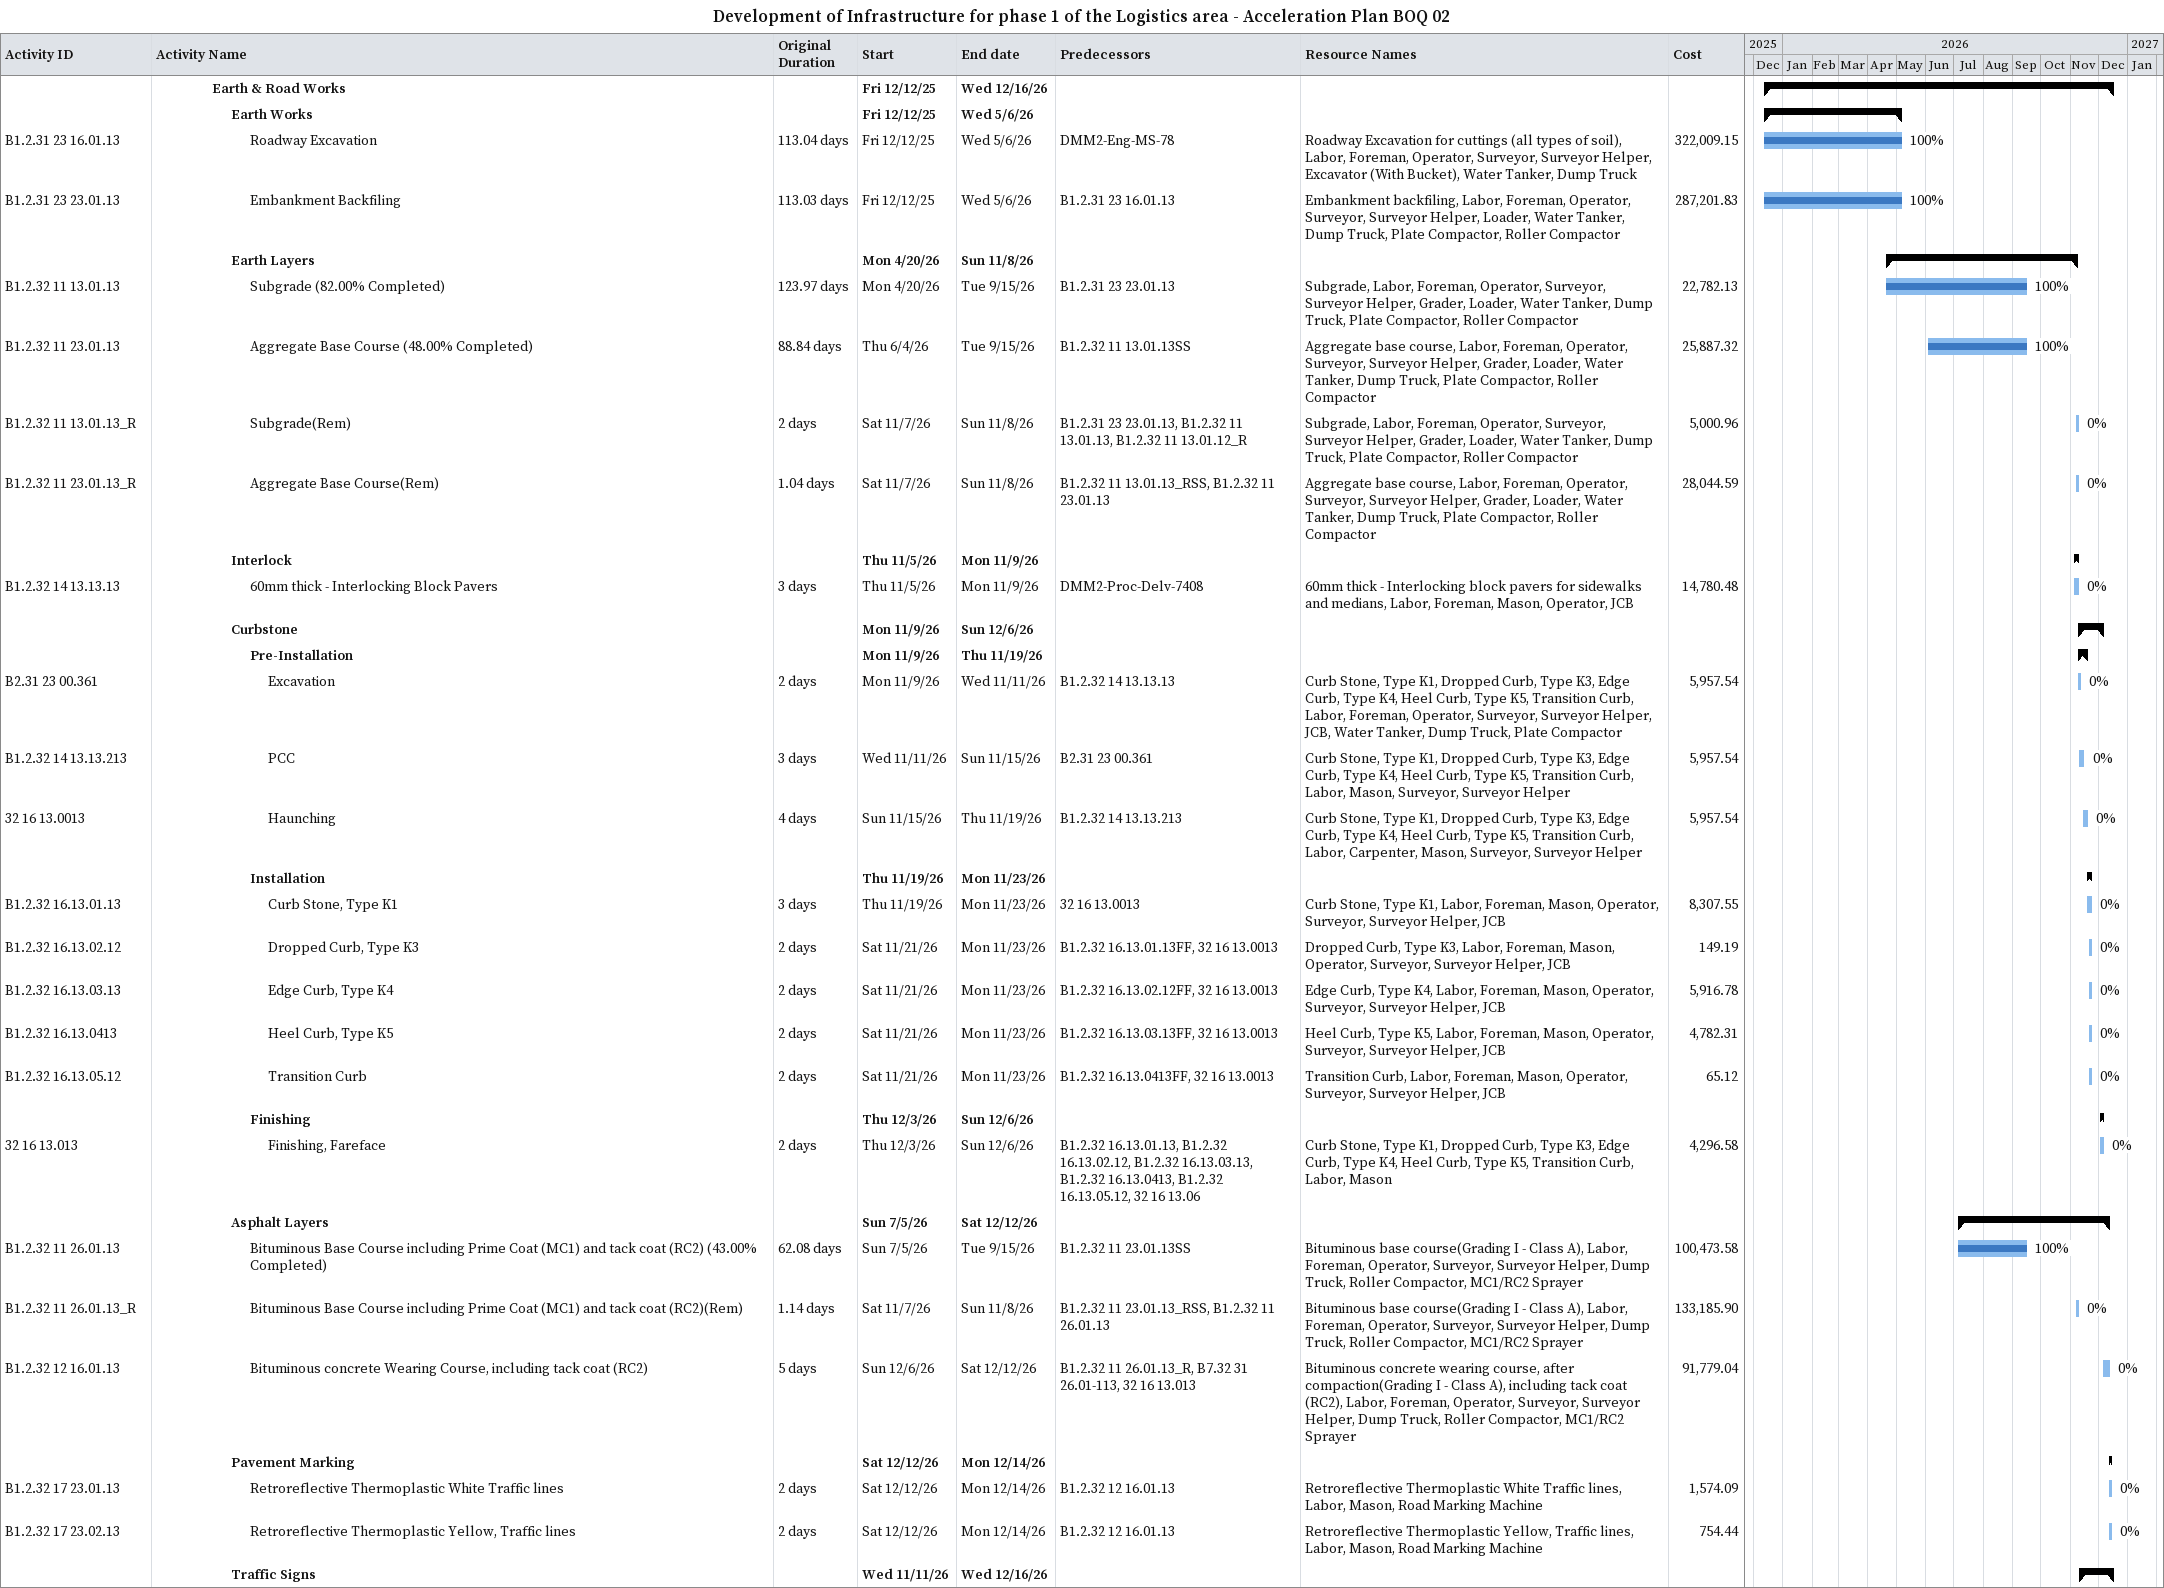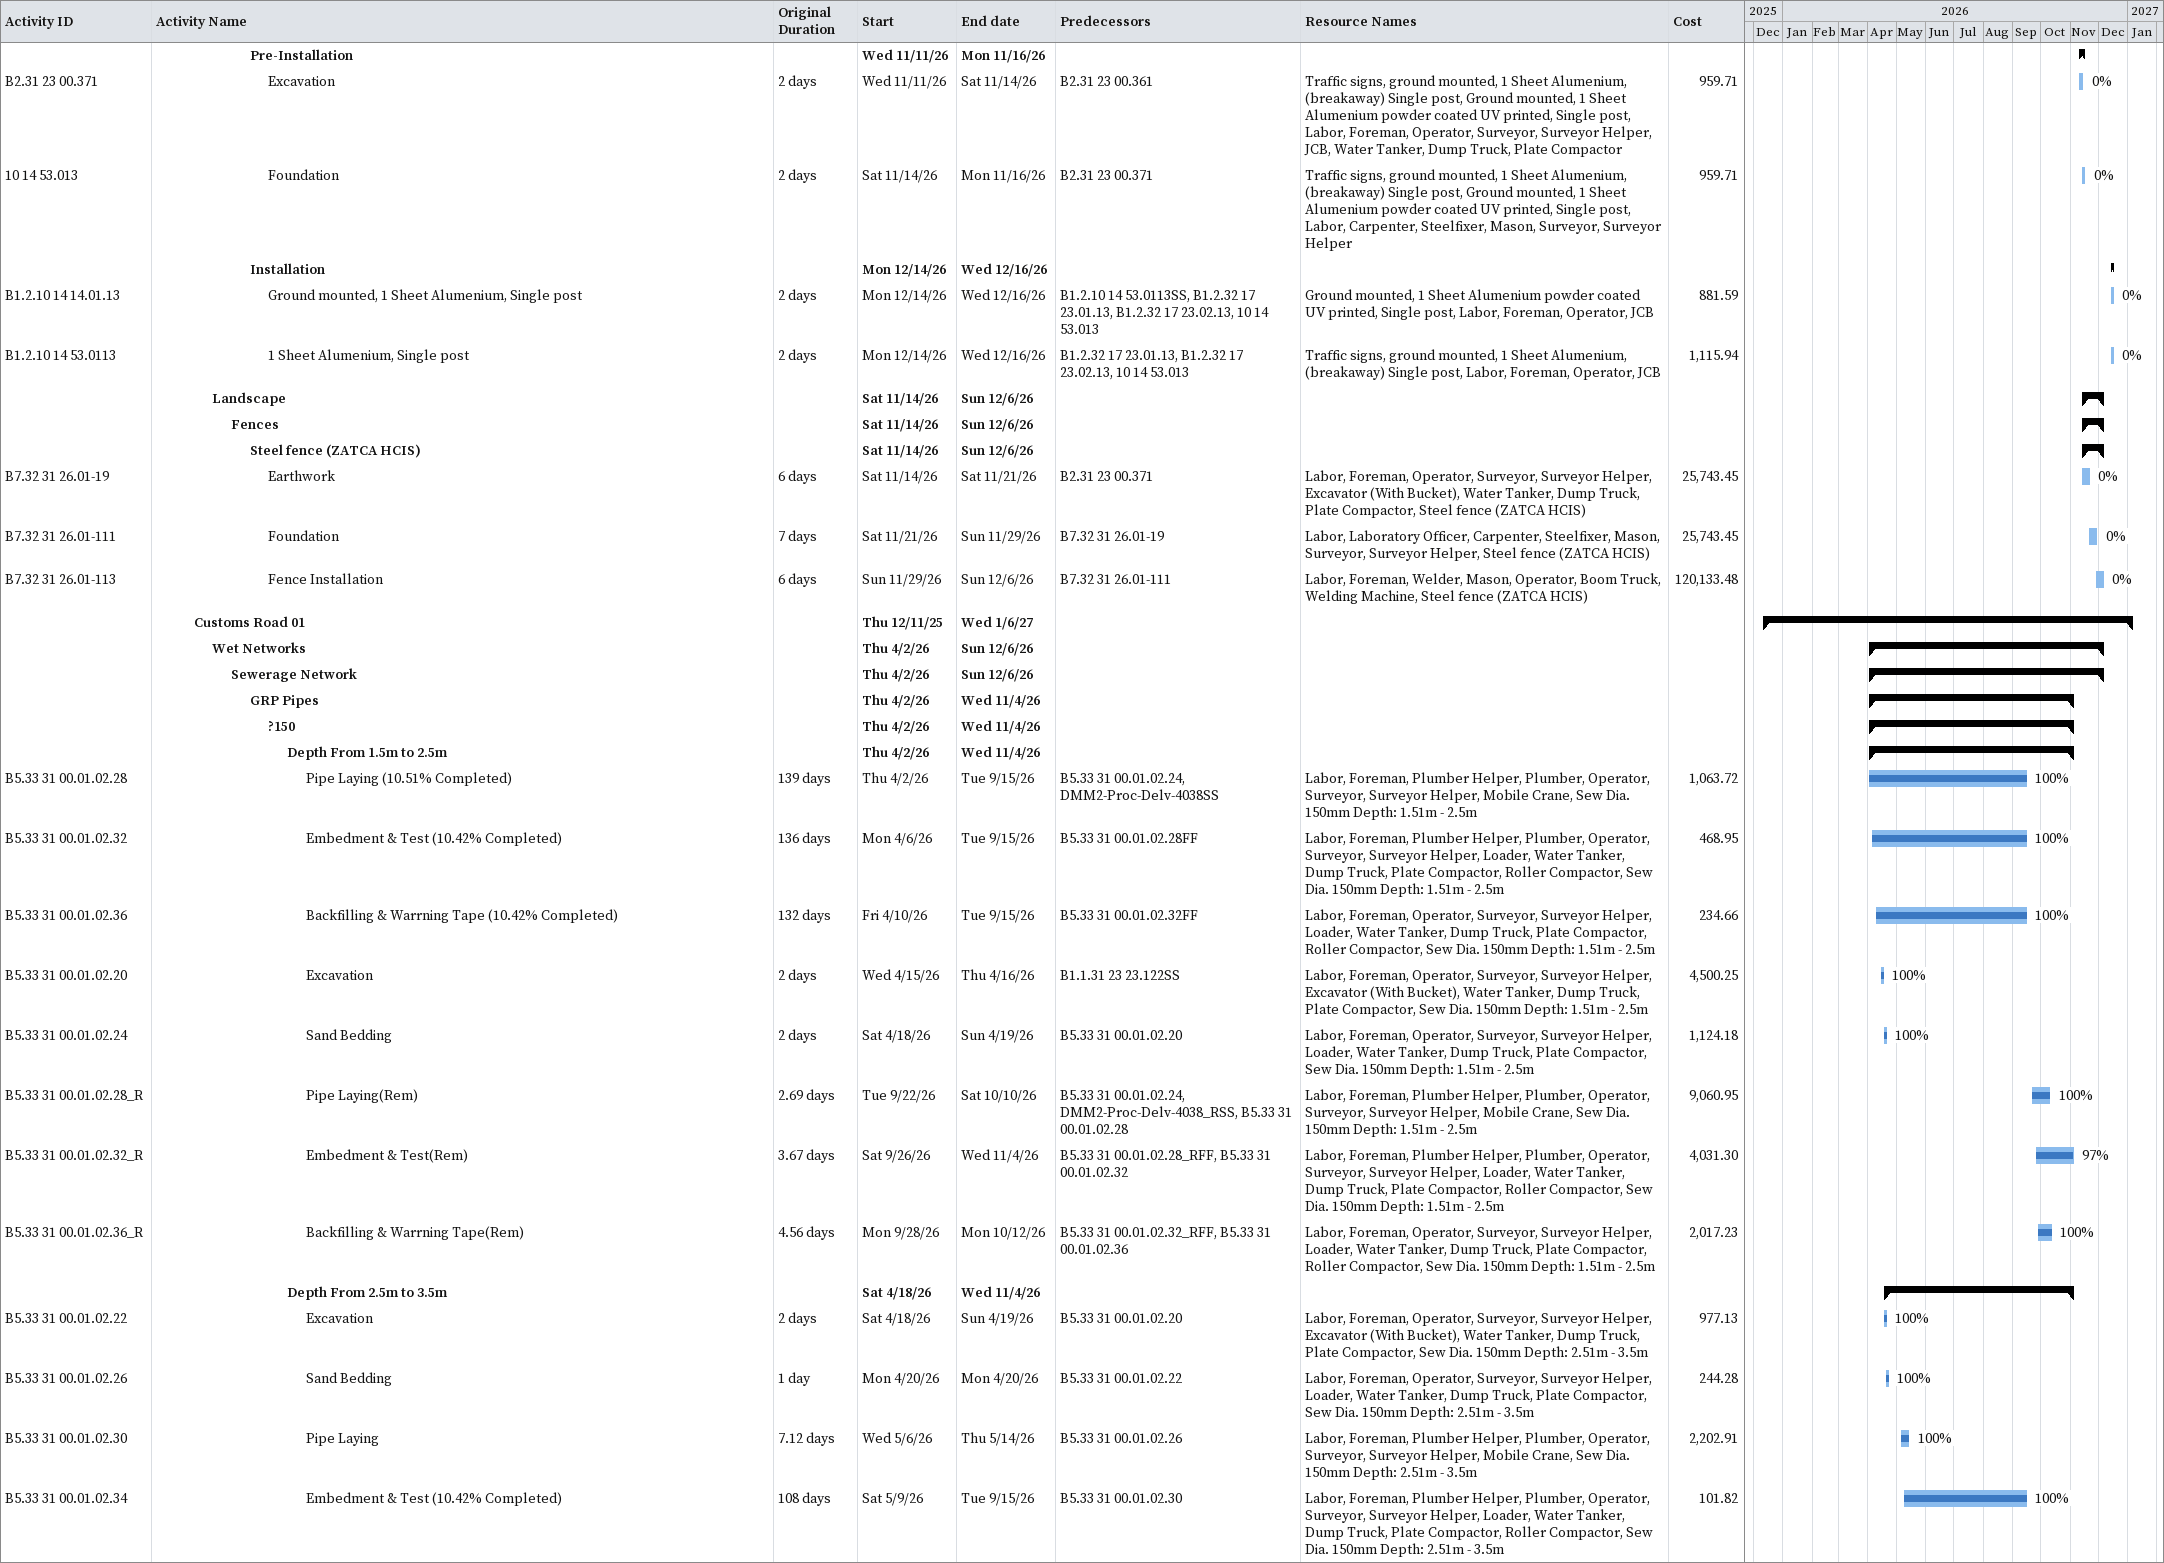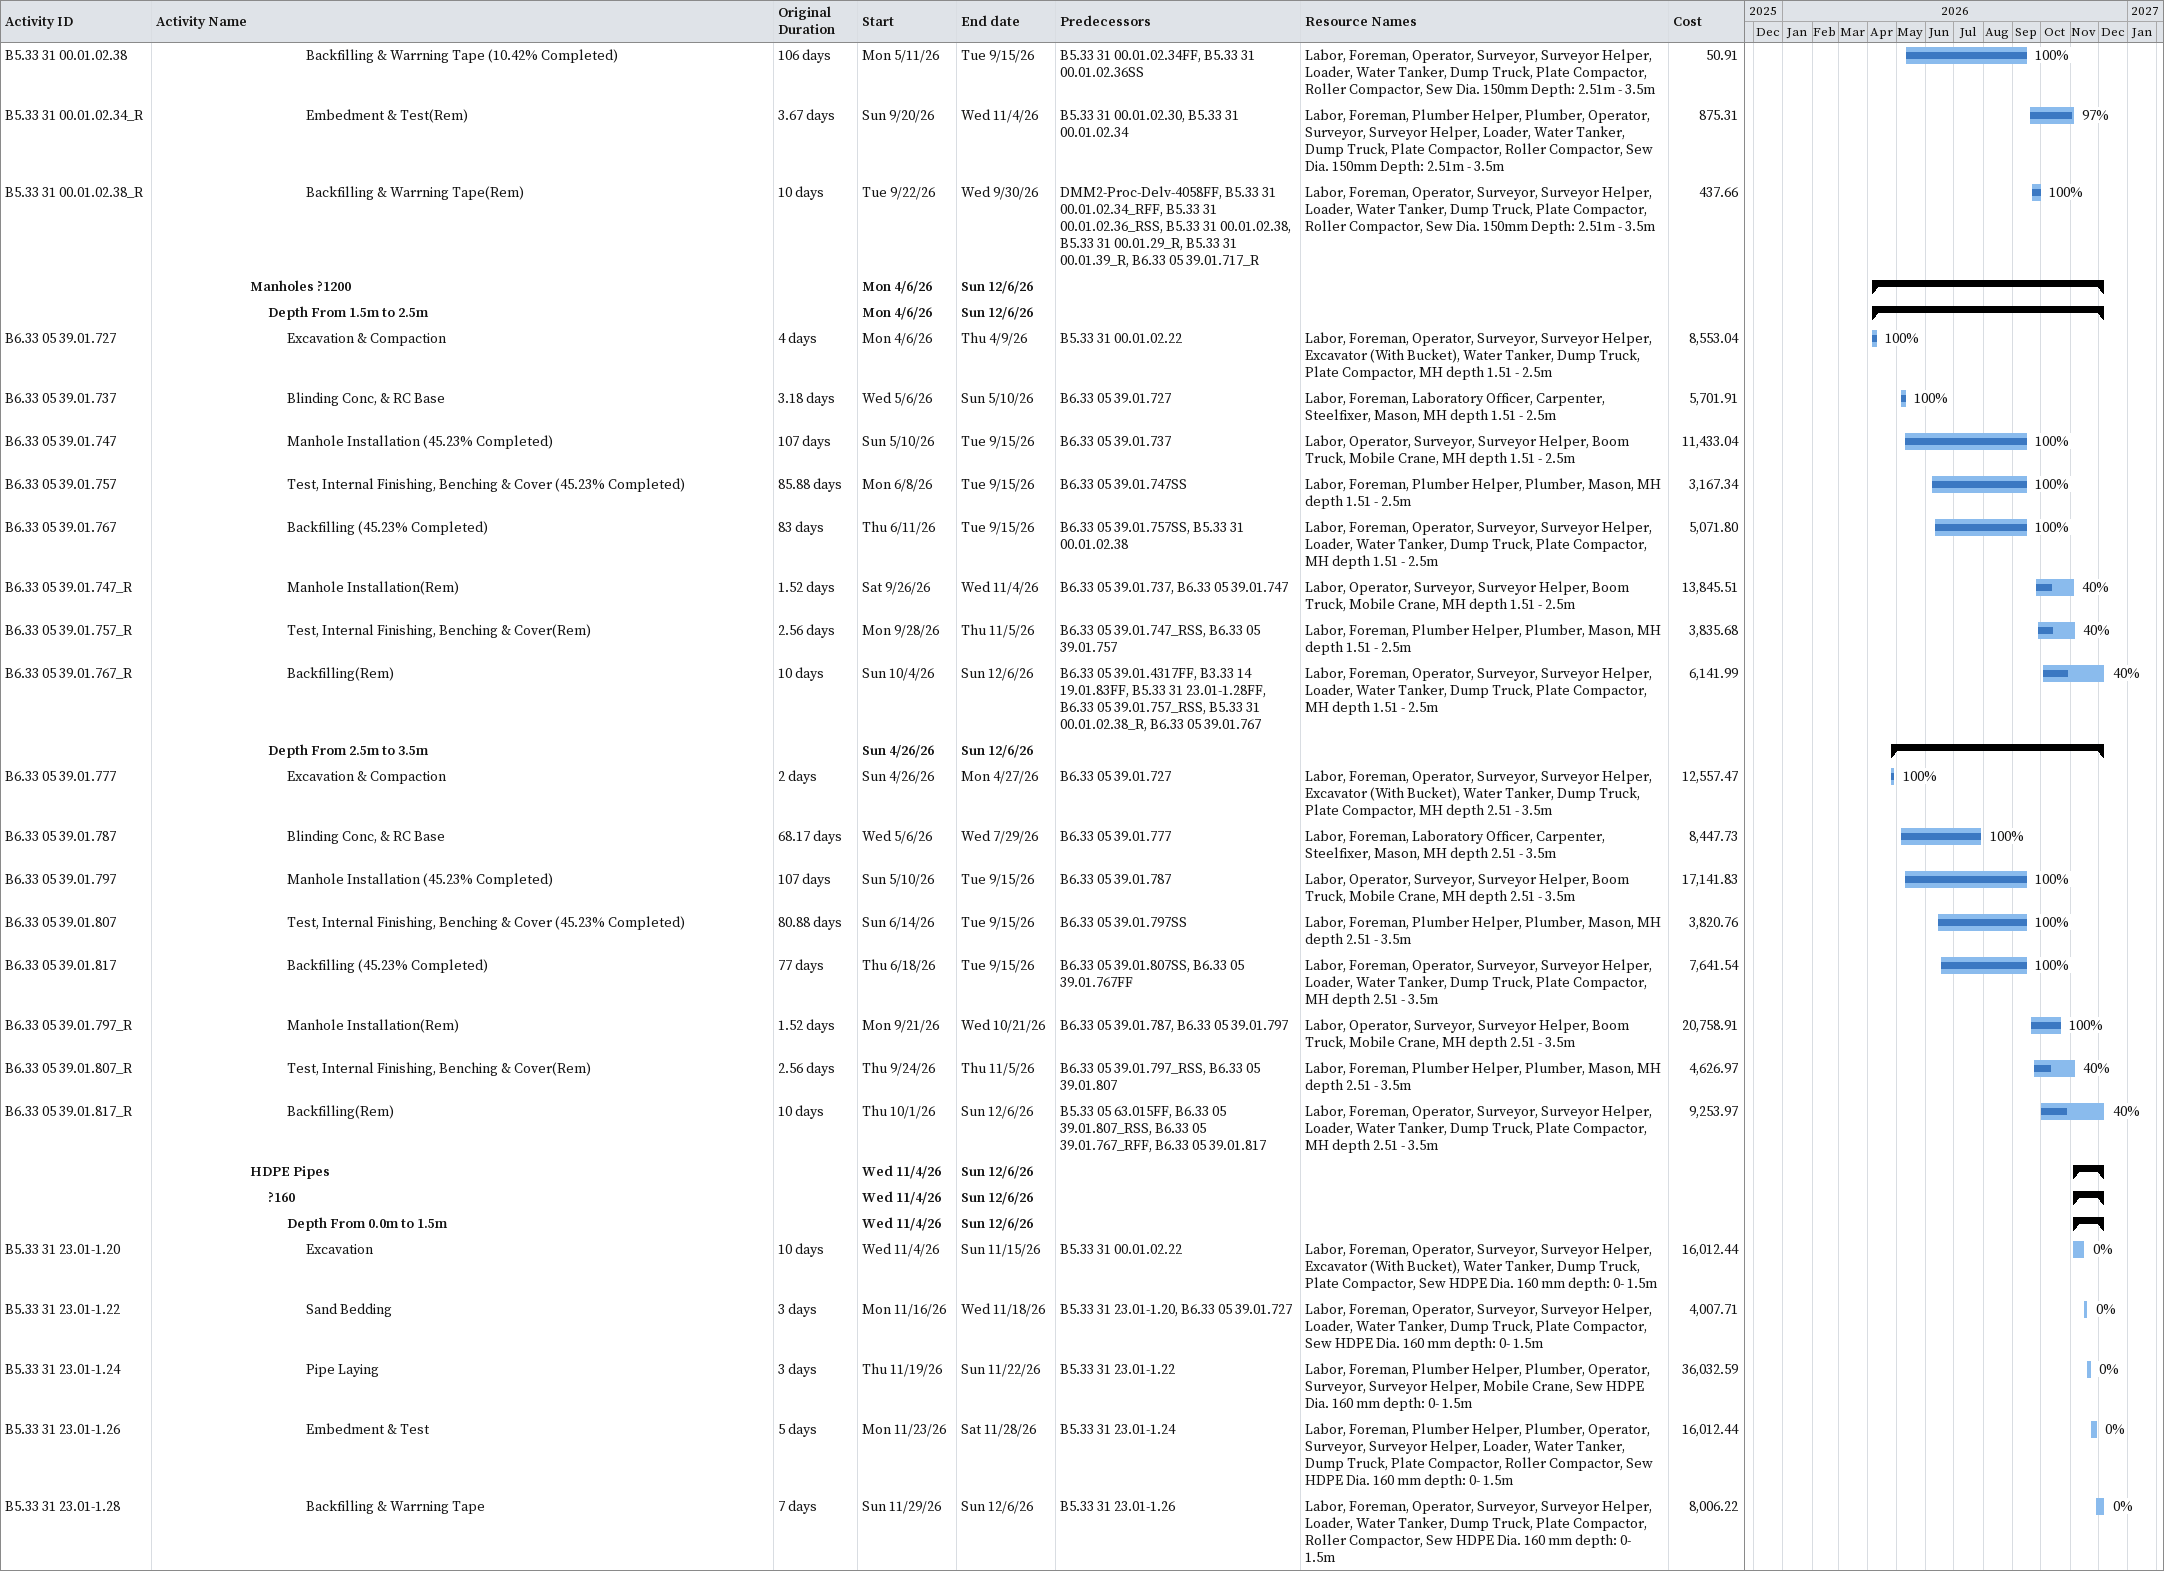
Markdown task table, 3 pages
Development of Infrastructure for phase 1 of the Logistics area - Acceleration Plan BOQ 02

| ID | Level | Task | Original duration | Start | Finish | Predecessors | Resources | % complete | Cost |
|---|---|---|---|---|---|---|---|---|---|
|  | 4 | **Earth & Road Works** |  | 2025-12-12 | 2026-12-16 |  |  |  |  |
|  | 5 | **Earth Works** |  | 2025-12-12 | 2026-05-06 |  |  |  |  |
| B1.2.31 23 16.01.13 | 6 | Roadway Excavation | 113.04d | 2025-12-12 | 2026-05-06 | DMM2-Eng-MS-78 | Roadway Excavation for cuttings (all types of soil), Labor, Foreman, Operator, Surveyor, Surveyor Helper, Excavator (With Bucket), Water Tanker, Dump Truck | 100 | 322009.15 |
| B1.2.31 23 23.01.13 | 6 | Embankment Backfiling | 113.03d | 2025-12-12 | 2026-05-06 | B1.2.31 23 16.01.13 | Embankment backfiling, Labor, Foreman, Operator, Surveyor, Surveyor Helper, Loader, Water Tanker, Dump Truck, Plate Compactor, Roller Compactor | 100 | 287201.83 |
|  | 5 | **Earth Layers** |  | 2026-04-20 | 2026-11-08 |  |  |  |  |
| B1.2.32 11 13.01.13 | 6 | Subgrade (82.00% Completed) | 123.97d | 2026-04-20 | 2026-09-15 | B1.2.31 23 23.01.13 | Subgrade, Labor, Foreman, Operator, Surveyor, Surveyor Helper, Grader, Loader, Water Tanker, Dump Truck, Plate Compactor, Roller Compactor | 100 | 22782.13 |
| B1.2.32 11 23.01.13 | 6 | Aggregate Base Course (48.00% Completed) | 88.84d | 2026-06-04 | 2026-09-15 | B1.2.32 11 13.01.13SS | Aggregate base course, Labor, Foreman, Operator, Surveyor, Surveyor Helper, Grader, Loader, Water Tanker, Dump Truck, Plate Compactor, Roller Compactor | 100 | 25887.32 |
| B1.2.32 11 13.01.13_R | 6 | Subgrade(Rem) | 2d | 2026-11-07 | 2026-11-08 | B1.2.31 23 23.01.13, B1.2.32 11 13.01.13, B1.2.32 11 13.01.12_R | Subgrade, Labor, Foreman, Operator, Surveyor, Surveyor Helper, Grader, Loader, Water Tanker, Dump Truck, Plate Compactor, Roller Compactor | 0 | 5000.96 |
| B1.2.32 11 23.01.13_R | 6 | Aggregate Base Course(Rem) | 1.04d | 2026-11-07 | 2026-11-08 | B1.2.32 11 13.01.13_RSS, B1.2.32 11 23.01.13 | Aggregate base course, Labor, Foreman, Operator, Surveyor, Surveyor Helper, Grader, Loader, Water Tanker, Dump Truck, Plate Compactor, Roller Compactor | 0 | 28044.59 |
|  | 5 | **Interlock** |  | 2026-11-05 | 2026-11-09 |  |  |  |  |
| B1.2.32 14 13.13.13 | 6 | 60mm thick - Interlocking Block Pavers | 3d | 2026-11-05 | 2026-11-09 | DMM2-Proc-Delv-7408 | 60mm thick - Interlocking block pavers for sidewalks and medians, Labor, Foreman, Mason, Operator, JCB | 0 | 14780.48 |
|  | 5 | **Curbstone** |  | 2026-11-09 | 2026-12-06 |  |  |  |  |
|  | 6 | **Pre-Installation** |  | 2026-11-09 | 2026-11-19 |  |  |  |  |
| B2.31 23 00.361 | 7 | Excavation | 2d | 2026-11-09 | 2026-11-11 | B1.2.32 14 13.13.13 | Curb Stone, Type K1, Dropped Curb, Type K3, Edge Curb, Type K4, Heel Curb, Type K5, Transition Curb, Labor, Foreman, Operator, Surveyor, Surveyor Helper, JCB, Water Tanker, Dump Truck, Plate Compactor | 0 | 5957.54 |
| B1.2.32 14 13.13.213 | 7 | PCC | 3d | 2026-11-11 | 2026-11-15 | B2.31 23 00.361 | Curb Stone, Type K1, Dropped Curb, Type K3, Edge Curb, Type K4, Heel Curb, Type K5, Transition Curb, Labor, Mason, Surveyor, Surveyor Helper | 0 | 5957.54 |
| 32 16 13.0013 | 7 | Haunching | 4d | 2026-11-15 | 2026-11-19 | B1.2.32 14 13.13.213 | Curb Stone, Type K1, Dropped Curb, Type K3, Edge Curb, Type K4, Heel Curb, Type K5, Transition Curb, Labor, Carpenter, Mason, Surveyor, Surveyor Helper | 0 | 5957.54 |
|  | 6 | **Installation** |  | 2026-11-19 | 2026-11-23 |  |  |  |  |
| B1.2.32 16.13.01.13 | 7 | Curb Stone, Type K1 | 3d | 2026-11-19 | 2026-11-23 | 32 16 13.0013 | Curb Stone, Type K1, Labor, Foreman, Mason, Operator, Surveyor, Surveyor Helper, JCB | 0 | 8307.55 |
| B1.2.32 16.13.02.12 | 7 | Dropped Curb, Type K3 | 2d | 2026-11-21 | 2026-11-23 | B1.2.32 16.13.01.13FF, 32 16 13.0013 | Dropped Curb, Type K3, Labor, Foreman, Mason, Operator, Surveyor, Surveyor Helper, JCB | 0 | 149.19 |
| B1.2.32 16.13.03.13 | 7 | Edge Curb, Type K4 | 2d | 2026-11-21 | 2026-11-23 | B1.2.32 16.13.02.12FF, 32 16 13.0013 | Edge Curb, Type K4, Labor, Foreman, Mason, Operator, Surveyor, Surveyor Helper, JCB | 0 | 5916.78 |
| B1.2.32 16.13.0413 | 7 | Heel Curb, Type K5 | 2d | 2026-11-21 | 2026-11-23 | B1.2.32 16.13.03.13FF, 32 16 13.0013 | Heel Curb, Type K5, Labor, Foreman, Mason, Operator, Surveyor, Surveyor Helper, JCB | 0 | 4782.31 |
| B1.2.32 16.13.05.12 | 7 | Transition Curb | 2d | 2026-11-21 | 2026-11-23 | B1.2.32 16.13.0413FF, 32 16 13.0013 | Transition Curb, Labor, Foreman, Mason, Operator, Surveyor, Surveyor Helper, JCB | 0 | 65.12 |
|  | 6 | **Finishing** |  | 2026-12-03 | 2026-12-06 |  |  |  |  |
| 32 16 13.013 | 7 | Finishing, Fareface | 2d | 2026-12-03 | 2026-12-06 | B1.2.32 16.13.01.13, B1.2.32 16.13.02.12, B1.2.32 16.13.03.13, B1.2.32 16.13.0413, B1.2.32 16.13.05.12, 32 16 13.06 | Curb Stone, Type K1, Dropped Curb, Type K3, Edge Curb, Type K4, Heel Curb, Type K5, Transition Curb, Labor, Mason | 0 | 4296.58 |
|  | 5 | **Asphalt Layers** |  | 2026-07-05 | 2026-12-12 |  |  |  |  |
| B1.2.32 11 26.01.13 | 6 | Bituminous Base Course including Prime Coat (MC1) and tack coat (RC2) (43.00% Completed) | 62.08d | 2026-07-05 | 2026-09-15 | B1.2.32 11 23.01.13SS | Bituminous base course(Grading I - Class A), Labor, Foreman, Operator, Surveyor, Surveyor Helper, Dump Truck, Roller Compactor, MC1/RC2 Sprayer | 100 | 100473.58 |
| B1.2.32 11 26.01.13_R | 6 | Bituminous Base Course including Prime Coat (MC1) and tack coat (RC2)(Rem) | 1.14d | 2026-11-07 | 2026-11-08 | B1.2.32 11 23.01.13_RSS, B1.2.32 11 26.01.13 | Bituminous base course(Grading I - Class A), Labor, Foreman, Operator, Surveyor, Surveyor Helper, Dump Truck, Roller Compactor, MC1/RC2 Sprayer | 0 | 133185.90 |
| B1.2.32 12 16.01.13 | 6 | Bituminous concrete Wearing Course, including tack coat (RC2) | 5d | 2026-12-06 | 2026-12-12 | B1.2.32 11 26.01.13_R, B7.32 31 26.01-113, 32 16 13.013 | Bituminous concrete wearing course, after compaction(Grading I - Class A), including tack coat (RC2), Labor, Foreman, Operator, Surveyor, Surveyor Helper, Dump Truck, Roller Compactor, MC1/RC2 Sprayer | 0 | 91779.04 |
|  | 5 | **Pavement Marking** |  | 2026-12-12 | 2026-12-14 |  |  |  |  |
| B1.2.32 17 23.01.13 | 6 | Retroreflective Thermoplastic White Traffic lines | 2d | 2026-12-12 | 2026-12-14 | B1.2.32 12 16.01.13 | Retroreflective Thermoplastic White Traffic lines, Labor, Mason, Road Marking Machine | 0 | 1574.09 |
| B1.2.32 17 23.02.13 | 6 | Retroreflective Thermoplastic Yellow, Traffic lines | 2d | 2026-12-12 | 2026-12-14 | B1.2.32 12 16.01.13 | Retroreflective Thermoplastic Yellow, Traffic lines, Labor, Mason, Road Marking Machine | 0 | 754.44 |
|  | 5 | **Traffic Signs** |  | 2026-11-11 | 2026-12-16 |  |  |  |  |
|  | 6 | **Pre-Installation** |  | 2026-11-11 | 2026-11-16 |  |  |  |  |
| B2.31 23 00.371 | 7 | Excavation | 2d | 2026-11-11 | 2026-11-14 | B2.31 23 00.361 | Traffic signs, ground mounted, 1 Sheet Alumenium, (breakaway) Single post, Ground mounted, 1 Sheet Alumenium powder coated UV printed, Single post, Labor, Foreman, Operator, Surveyor, Surveyor Helper, JCB, Water Tanker, Dump Truck, Plate Compactor | 0 | 959.71 |
| 10 14 53.013 | 7 | Foundation | 2d | 2026-11-14 | 2026-11-16 | B2.31 23 00.371 | Traffic signs, ground mounted, 1 Sheet Alumenium, (breakaway) Single post, Ground mounted, 1 Sheet Alumenium powder coated UV printed, Single post, Labor, Carpenter, Steelfixer, Mason, Surveyor, Surveyor Helper | 0 | 959.71 |
|  | 6 | **Installation** |  | 2026-12-14 | 2026-12-16 |  |  |  |  |
| B1.2.10 14 14.01.13 | 7 | Ground mounted, 1 Sheet Alumenium, Single post | 2d | 2026-12-14 | 2026-12-16 | B1.2.10 14 53.0113SS, B1.2.32 17 23.01.13, B1.2.32 17 23.02.13, 10 14 53.013 | Ground mounted, 1 Sheet Alumenium powder coated UV printed, Single post, Labor, Foreman, Operator, JCB | 0 | 881.59 |
| B1.2.10 14 53.0113 | 7 | 1 Sheet Alumenium, Single post | 2d | 2026-12-14 | 2026-12-16 | B1.2.32 17 23.01.13, B1.2.32 17 23.02.13, 10 14 53.013 | Traffic signs, ground mounted, 1 Sheet Alumenium, (breakaway) Single post, Labor, Foreman, Operator, JCB | 0 | 1115.94 |
|  | 4 | **Landscape** |  | 2026-11-14 | 2026-12-06 |  |  |  |  |
|  | 5 | **Fences** |  | 2026-11-14 | 2026-12-06 |  |  |  |  |
|  | 6 | **Steel fence (ZATCA HCIS)** |  | 2026-11-14 | 2026-12-06 |  |  |  |  |
| B7.32 31 26.01-19 | 7 | Earthwork | 6d | 2026-11-14 | 2026-11-21 | B2.31 23 00.371 | Labor, Foreman, Operator, Surveyor, Surveyor Helper, Excavator (With Bucket), Water Tanker, Dump Truck, Plate Compactor, Steel fence (ZATCA HCIS) | 0 | 25743.45 |
| B7.32 31 26.01-111 | 7 | Foundation | 7d | 2026-11-21 | 2026-11-29 | B7.32 31 26.01-19 | Labor, Laboratory Officer, Carpenter, Steelfixer, Mason, Surveyor, Surveyor Helper, Steel fence (ZATCA HCIS) | 0 | 25743.45 |
| B7.32 31 26.01-113 | 7 | Fence Installation | 6d | 2026-11-29 | 2026-12-06 | B7.32 31 26.01-111 | Labor, Foreman, Welder, Mason, Operator, Boom Truck, Welding Machine, Steel fence (ZATCA HCIS) | 0 | 120133.48 |
|  | 3 | **Customs Road 01** |  | 2025-12-11 | 2027-01-06 |  |  |  |  |
|  | 4 | **Wet Networks** |  | 2026-04-02 | 2026-12-06 |  |  |  |  |
|  | 5 | **Sewerage Network** |  | 2026-04-02 | 2026-12-06 |  |  |  |  |
|  | 6 | **GRP Pipes** |  | 2026-04-02 | 2026-11-04 |  |  |  |  |
|  | 7 | **?150** |  | 2026-04-02 | 2026-11-04 |  |  |  |  |
|  | 8 | **Depth From 1.5m to 2.5m** |  | 2026-04-02 | 2026-11-04 |  |  |  |  |
| B5.33 31 00.01.02.28 | 9 | Pipe Laying (10.51% Completed) | 139d | 2026-04-02 | 2026-09-15 | B5.33 31 00.01.02.24, DMM2-Proc-Delv-4038SS | Labor, Foreman, Plumber Helper, Plumber, Operator, Surveyor, Surveyor Helper, Mobile Crane, Sew Dia. 150mm Depth: 1.51m - 2.5m | 100 | 1063.72 |
| B5.33 31 00.01.02.32 | 9 | Embedment & Test (10.42% Completed) | 136d | 2026-04-06 | 2026-09-15 | B5.33 31 00.01.02.28FF | Labor, Foreman, Plumber Helper, Plumber, Operator, Surveyor, Surveyor Helper, Loader, Water Tanker, Dump Truck, Plate Compactor, Roller Compactor, Sew Dia. 150mm Depth: 1.51m - 2.5m | 100 | 468.95 |
| B5.33 31 00.01.02.36 | 9 | Backfilling & Warrning Tape (10.42% Completed) | 132d | 2026-04-10 | 2026-09-15 | B5.33 31 00.01.02.32FF | Labor, Foreman, Operator, Surveyor, Surveyor Helper, Loader, Water Tanker, Dump Truck, Plate Compactor, Roller Compactor, Sew Dia. 150mm Depth: 1.51m - 2.5m | 100 | 234.66 |
| B5.33 31 00.01.02.20 | 9 | Excavation | 2d | 2026-04-15 | 2026-04-16 | B1.1.31 23 23.122SS | Labor, Foreman, Operator, Surveyor, Surveyor Helper, Excavator (With Bucket), Water Tanker, Dump Truck, Plate Compactor, Sew Dia. 150mm Depth: 1.51m - 2.5m | 100 | 4500.25 |
| B5.33 31 00.01.02.24 | 9 | Sand Bedding | 2d | 2026-04-18 | 2026-04-19 | B5.33 31 00.01.02.20 | Labor, Foreman, Operator, Surveyor, Surveyor Helper, Loader, Water Tanker, Dump Truck, Plate Compactor, Sew Dia. 150mm Depth: 1.51m - 2.5m | 100 | 1124.18 |
| B5.33 31 00.01.02.28_R | 9 | Pipe Laying(Rem) | 2.69d | 2026-09-22 | 2026-10-10 | B5.33 31 00.01.02.24, DMM2-Proc-Delv-4038_RSS, B5.33 31 00.01.02.28 | Labor, Foreman, Plumber Helper, Plumber, Operator, Surveyor, Surveyor Helper, Mobile Crane, Sew Dia. 150mm Depth: 1.51m - 2.5m | 100 | 9060.95 |
| B5.33 31 00.01.02.32_R | 9 | Embedment & Test(Rem) | 3.67d | 2026-09-26 | 2026-11-04 | B5.33 31 00.01.02.28_RFF, B5.33 31 00.01.02.32 | Labor, Foreman, Plumber Helper, Plumber, Operator, Surveyor, Surveyor Helper, Loader, Water Tanker, Dump Truck, Plate Compactor, Roller Compactor, Sew Dia. 150mm Depth: 1.51m - 2.5m | 97 | 4031.30 |
| B5.33 31 00.01.02.36_R | 9 | Backfilling & Warrning Tape(Rem) | 4.56d | 2026-09-28 | 2026-10-12 | B5.33 31 00.01.02.32_RFF, B5.33 31 00.01.02.36 | Labor, Foreman, Operator, Surveyor, Surveyor Helper, Loader, Water Tanker, Dump Truck, Plate Compactor, Roller Compactor, Sew Dia. 150mm Depth: 1.51m - 2.5m | 100 | 2017.23 |
|  | 8 | **Depth From 2.5m to 3.5m** |  | 2026-04-18 | 2026-11-04 |  |  |  |  |
| B5.33 31 00.01.02.22 | 9 | Excavation | 2d | 2026-04-18 | 2026-04-19 | B5.33 31 00.01.02.20 | Labor, Foreman, Operator, Surveyor, Surveyor Helper, Excavator (With Bucket), Water Tanker, Dump Truck, Plate Compactor, Sew Dia. 150mm Depth: 2.51m - 3.5m | 100 | 977.13 |
| B5.33 31 00.01.02.26 | 9 | Sand Bedding | 1d | 2026-04-20 | 2026-04-20 | B5.33 31 00.01.02.22 | Labor, Foreman, Operator, Surveyor, Surveyor Helper, Loader, Water Tanker, Dump Truck, Plate Compactor, Sew Dia. 150mm Depth: 2.51m - 3.5m | 100 | 244.28 |
| B5.33 31 00.01.02.30 | 9 | Pipe Laying | 7.12d | 2026-05-06 | 2026-05-14 | B5.33 31 00.01.02.26 | Labor, Foreman, Plumber Helper, Plumber, Operator, Surveyor, Surveyor Helper, Mobile Crane, Sew Dia. 150mm Depth: 2.51m - 3.5m | 100 | 2202.91 |
| B5.33 31 00.01.02.34 | 9 | Embedment & Test (10.42% Completed) | 108d | 2026-05-09 | 2026-09-15 | B5.33 31 00.01.02.30 | Labor, Foreman, Plumber Helper, Plumber, Operator, Surveyor, Surveyor Helper, Loader, Water Tanker, Dump Truck, Plate Compactor, Roller Compactor, Sew Dia. 150mm Depth: 2.51m - 3.5m | 100 | 101.82 |
| B5.33 31 00.01.02.38 | 9 | Backfilling & Warrning Tape (10.42% Completed) | 106d | 2026-05-11 | 2026-09-15 | B5.33 31 00.01.02.34FF, B5.33 31 00.01.02.36SS | Labor, Foreman, Operator, Surveyor, Surveyor Helper, Loader, Water Tanker, Dump Truck, Plate Compactor, Roller Compactor, Sew Dia. 150mm Depth: 2.51m - 3.5m | 100 | 50.91 |
| B5.33 31 00.01.02.34_R | 9 | Embedment & Test(Rem) | 3.67d | 2026-09-20 | 2026-11-04 | B5.33 31 00.01.02.30, B5.33 31 00.01.02.34 | Labor, Foreman, Plumber Helper, Plumber, Operator, Surveyor, Surveyor Helper, Loader, Water Tanker, Dump Truck, Plate Compactor, Roller Compactor, Sew Dia. 150mm Depth: 2.51m - 3.5m | 97 | 875.31 |
| B5.33 31 00.01.02.38_R | 9 | Backfilling & Warrning Tape(Rem) | 10d | 2026-09-22 | 2026-09-30 | DMM2-Proc-Delv-4058FF, B5.33 31 00.01.02.34_RFF, B5.33 31 00.01.02.36_RSS, B5.33 31 00.01.02.38, B5.33 31 00.01.29_R, B5.33 31 00.01.39_R, B6.33 05 39.01.717_R | Labor, Foreman, Operator, Surveyor, Surveyor Helper, Loader, Water Tanker, Dump Truck, Plate Compactor, Roller Compactor, Sew Dia. 150mm Depth: 2.51m - 3.5m | 100 | 437.66 |
|  | 6 | **Manholes ?1200** |  | 2026-04-06 | 2026-12-06 |  |  |  |  |
|  | 7 | **Depth From 1.5m to 2.5m** |  | 2026-04-06 | 2026-12-06 |  |  |  |  |
| B6.33 05 39.01.727 | 8 | Excavation & Compaction | 4d | 2026-04-06 | 2026-04-09 | B5.33 31 00.01.02.22 | Labor, Foreman, Operator, Surveyor, Surveyor Helper, Excavator (With Bucket), Water Tanker, Dump Truck, Plate Compactor, MH depth 1.51 - 2.5m | 100 | 8553.04 |
| B6.33 05 39.01.737 | 8 | Blinding Conc, & RC Base | 3.18d | 2026-05-06 | 2026-05-10 | B6.33 05 39.01.727 | Labor, Foreman, Laboratory Officer, Carpenter, Steelfixer, Mason, MH depth 1.51 - 2.5m | 100 | 5701.91 |
| B6.33 05 39.01.747 | 8 | Manhole Installation (45.23% Completed) | 107d | 2026-05-10 | 2026-09-15 | B6.33 05 39.01.737 | Labor, Operator, Surveyor, Surveyor Helper, Boom Truck, Mobile Crane, MH depth 1.51 - 2.5m | 100 | 11433.04 |
| B6.33 05 39.01.757 | 8 | Test, Internal Finishing, Benching & Cover (45.23% Completed) | 85.88d | 2026-06-08 | 2026-09-15 | B6.33 05 39.01.747SS | Labor, Foreman, Plumber Helper, Plumber, Mason, MH depth 1.51 - 2.5m | 100 | 3167.34 |
| B6.33 05 39.01.767 | 8 | Backfilling (45.23% Completed) | 83d | 2026-06-11 | 2026-09-15 | B6.33 05 39.01.757SS, B5.33 31 00.01.02.38 | Labor, Foreman, Operator, Surveyor, Surveyor Helper, Loader, Water Tanker, Dump Truck, Plate Compactor, MH depth 1.51 - 2.5m | 100 | 5071.80 |
| B6.33 05 39.01.747_R | 8 | Manhole Installation(Rem) | 1.52d | 2026-09-26 | 2026-11-04 | B6.33 05 39.01.737, B6.33 05 39.01.747 | Labor, Operator, Surveyor, Surveyor Helper, Boom Truck, Mobile Crane, MH depth 1.51 - 2.5m | 40 | 13845.51 |
| B6.33 05 39.01.757_R | 8 | Test, Internal Finishing, Benching & Cover(Rem) | 2.56d | 2026-09-28 | 2026-11-05 | B6.33 05 39.01.747_RSS, B6.33 05 39.01.757 | Labor, Foreman, Plumber Helper, Plumber, Mason, MH depth 1.51 - 2.5m | 40 | 3835.68 |
| B6.33 05 39.01.767_R | 8 | Backfilling(Rem) | 10d | 2026-10-04 | 2026-12-06 | B6.33 05 39.01.4317FF, B3.33 14 19.01.83FF, B5.33 31 23.01-1.28FF, B6.33 05 39.01.757_RSS, B5.33 31 00.01.02.38_R, B6.33 05 39.01.767 | Labor, Foreman, Operator, Surveyor, Surveyor Helper, Loader, Water Tanker, Dump Truck, Plate Compactor, MH depth 1.51 - 2.5m | 40 | 6141.99 |
|  | 7 | **Depth From 2.5m to 3.5m** |  | 2026-04-26 | 2026-12-06 |  |  |  |  |
| B6.33 05 39.01.777 | 8 | Excavation & Compaction | 2d | 2026-04-26 | 2026-04-27 | B6.33 05 39.01.727 | Labor, Foreman, Operator, Surveyor, Surveyor Helper, Excavator (With Bucket), Water Tanker, Dump Truck, Plate Compactor, MH depth 2.51 - 3.5m | 100 | 12557.47 |
| B6.33 05 39.01.787 | 8 | Blinding Conc, & RC Base | 68.17d | 2026-05-06 | 2026-07-29 | B6.33 05 39.01.777 | Labor, Foreman, Laboratory Officer, Carpenter, Steelfixer, Mason, MH depth 2.51 - 3.5m | 100 | 8447.73 |
| B6.33 05 39.01.797 | 8 | Manhole Installation (45.23% Completed) | 107d | 2026-05-10 | 2026-09-15 | B6.33 05 39.01.787 | Labor, Operator, Surveyor, Surveyor Helper, Boom Truck, Mobile Crane, MH depth 2.51 - 3.5m | 100 | 17141.83 |
| B6.33 05 39.01.807 | 8 | Test, Internal Finishing, Benching & Cover (45.23% Completed) | 80.88d | 2026-06-14 | 2026-09-15 | B6.33 05 39.01.797SS | Labor, Foreman, Plumber Helper, Plumber, Mason, MH depth 2.51 - 3.5m | 100 | 3820.76 |
| B6.33 05 39.01.817 | 8 | Backfilling (45.23% Completed) | 77d | 2026-06-18 | 2026-09-15 | B6.33 05 39.01.807SS, B6.33 05 39.01.767FF | Labor, Foreman, Operator, Surveyor, Surveyor Helper, Loader, Water Tanker, Dump Truck, Plate Compactor, MH depth 2.51 - 3.5m | 100 | 7641.54 |
| B6.33 05 39.01.797_R | 8 | Manhole Installation(Rem) | 1.52d | 2026-09-21 | 2026-10-21 | B6.33 05 39.01.787, B6.33 05 39.01.797 | Labor, Operator, Surveyor, Surveyor Helper, Boom Truck, Mobile Crane, MH depth 2.51 - 3.5m | 100 | 20758.91 |
| B6.33 05 39.01.807_R | 8 | Test, Internal Finishing, Benching & Cover(Rem) | 2.56d | 2026-09-24 | 2026-11-05 | B6.33 05 39.01.797_RSS, B6.33 05 39.01.807 | Labor, Foreman, Plumber Helper, Plumber, Mason, MH depth 2.51 - 3.5m | 40 | 4626.97 |
| B6.33 05 39.01.817_R | 8 | Backfilling(Rem) | 10d | 2026-10-01 | 2026-12-06 | B5.33 05 63.015FF, B6.33 05 39.01.807_RSS, B6.33 05 39.01.767_RFF, B6.33 05 39.01.817 | Labor, Foreman, Operator, Surveyor, Surveyor Helper, Loader, Water Tanker, Dump Truck, Plate Compactor, MH depth 2.51 - 3.5m | 40 | 9253.97 |
|  | 6 | **HDPE Pipes** |  | 2026-11-04 | 2026-12-06 |  |  |  |  |
|  | 7 | **?160** |  | 2026-11-04 | 2026-12-06 |  |  |  |  |
|  | 8 | **Depth From 0.0m to 1.5m** |  | 2026-11-04 | 2026-12-06 |  |  |  |  |
| B5.33 31 23.01-1.20 | 9 | Excavation | 10d | 2026-11-04 | 2026-11-15 | B5.33 31 00.01.02.22 | Labor, Foreman, Operator, Surveyor, Surveyor Helper, Excavator (With Bucket), Water Tanker, Dump Truck, Plate Compactor, Sew HDPE Dia. 160 mm depth: 0- 1.5m | 0 | 16012.44 |
| B5.33 31 23.01-1.22 | 9 | Sand Bedding | 3d | 2026-11-16 | 2026-11-18 | B5.33 31 23.01-1.20, B6.33 05 39.01.727 | Labor, Foreman, Operator, Surveyor, Surveyor Helper, Loader, Water Tanker, Dump Truck, Plate Compactor, Sew HDPE Dia. 160 mm depth: 0- 1.5m | 0 | 4007.71 |
| B5.33 31 23.01-1.24 | 9 | Pipe Laying | 3d | 2026-11-19 | 2026-11-22 | B5.33 31 23.01-1.22 | Labor, Foreman, Plumber Helper, Plumber, Operator, Surveyor, Surveyor Helper, Mobile Crane, Sew HDPE Dia. 160 mm depth: 0- 1.5m | 0 | 36032.59 |
| B5.33 31 23.01-1.26 | 9 | Embedment & Test | 5d | 2026-11-23 | 2026-11-28 | B5.33 31 23.01-1.24 | Labor, Foreman, Plumber Helper, Plumber, Operator, Surveyor, Surveyor Helper, Loader, Water Tanker, Dump Truck, Plate Compactor, Roller Compactor, Sew HDPE Dia. 160 mm depth: 0- 1.5m | 0 | 16012.44 |
| B5.33 31 23.01-1.28 | 9 | Backfilling & Warrning Tape | 7d | 2026-11-29 | 2026-12-06 | B5.33 31 23.01-1.26 | Labor, Foreman, Operator, Surveyor, Surveyor Helper, Loader, Water Tanker, Dump Truck, Plate Compactor, Roller Compactor, Sew HDPE Dia. 160 mm depth: 0- 1.5m | 0 | 8006.22 |
